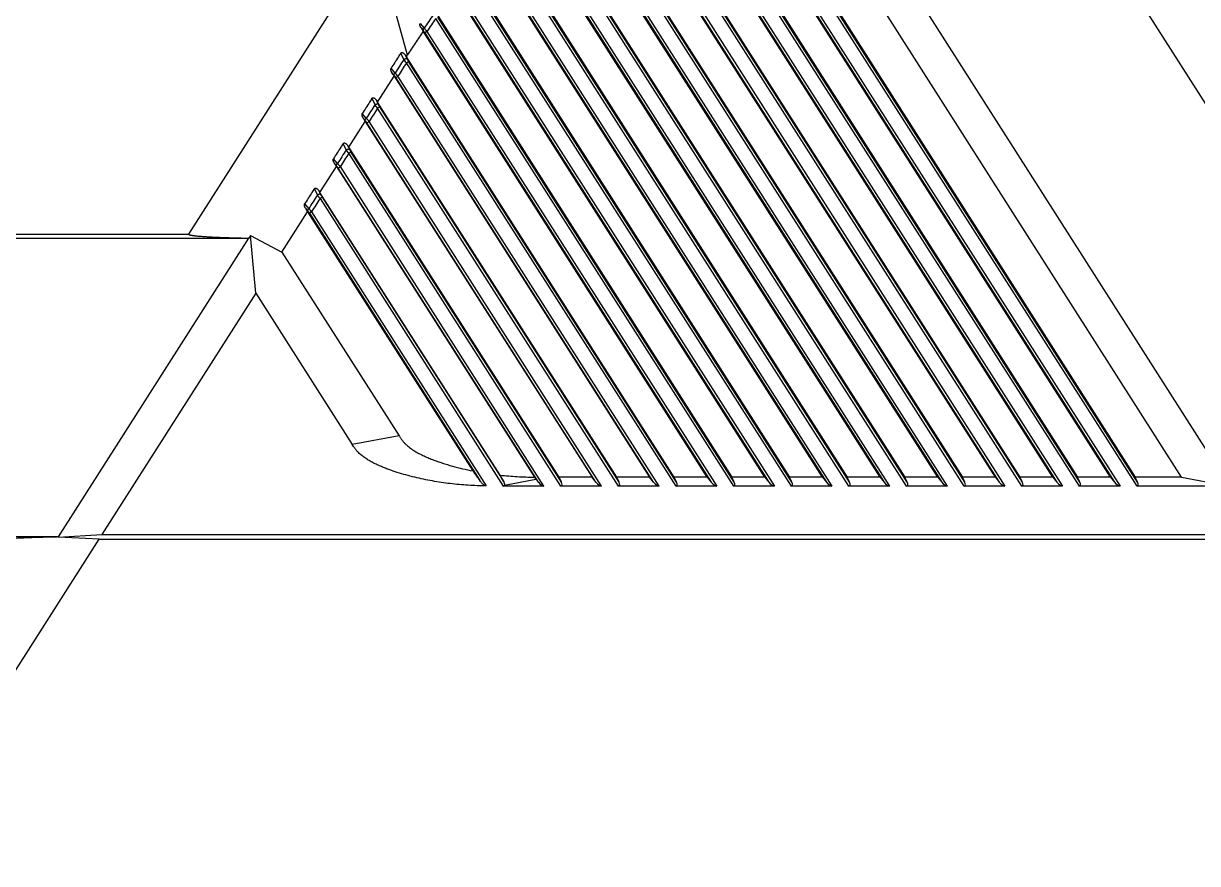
# Model space of a CAD drawing. Header units: millimetres. Extents: x 1409 to 26878, y 589 to 5187.
# Drawn here: x 2899.8 to 3032.7, y 1342.2 to 1437.3 of the extents above; entities that cross this region are included whole.
import ezdxf

# ---------------------------------------------------------------- set-up
doc = ezdxf.new("R2010")
doc.units = ezdxf.units.MM

msp = doc.modelspace()

# ---------------------------------------------------------------- linework, layer by layer
at = {"color": 7, "linetype": 'Continuous'}
for p, q in [((3106.2173, 1314.2795), (2976.3117, 1518.1906)), ((2972.3605, 1459.3565), (3019.1576, 1385.8998)), ((2966.7639, 1457.9051), (3012.6363, 1385.8998)), ((3016.3712, 1385.8998), (2969.8396, 1458.9398)), ((2970.1911, 1458.5266), (3016.8132, 1385.3445)), ((2970.4355, 1458.6823), (3017.4401, 1384.8998)), ((3019.3629, 1384.8998), (2972.1843, 1458.9553)), ((3019.4231, 1385.3445), (2972.4287, 1459.111)), ((3022.8925, 1385.8998), (2976.1935, 1459.2025)), ((2976.7267, 1458.504), (3023.3345, 1385.3445)), ((2976.9711, 1458.6597), (3023.9614, 1384.8998)), ((3025.8842, 1384.8998), (2979.3776, 1457.9005)), ((2979.6094, 1458.2145), (3025.6789, 1385.8998)), ((3025.9444, 1385.3445), (2979.622, 1458.0562)), ((2989.6201, 1458.1345), (3036.2757, 1384.8998)), ((3009.8499, 1385.8998), (2964.6388, 1456.8671)), ((2964.9222, 1456.5607), (3010.2919, 1385.3445)), ((2965.1666, 1456.7164), (3010.9188, 1384.8998)), ((3012.8416, 1384.8998), (2966.6344, 1457.4306)), ((3012.9019, 1385.3445), (2966.8788, 1457.5863)), ((3006.3203, 1384.8998), (2961.8723, 1454.6692)), ((2961.9648, 1455.2018), (3006.115, 1385.8998)), ((3006.3806, 1385.3445), (2962.1167, 1454.8249)), ((3003.3286, 1385.8998), (2960.0759, 1453.793)), ((2960.3252, 1453.5402), (3003.7706, 1385.3445)), ((2960.5696, 1453.6959), (3004.3975, 1384.8998)), ((2957.6608, 1451.7214), (2999.5937, 1385.8998)), ((2999.8593, 1385.3445), (2957.8418, 1451.2987)), ((2996.8074, 1385.8998), (2955.9332, 1450.0593)), ((2956.4066, 1449.9941), (2997.8762, 1384.8998)), ((2999.799, 1384.8998), (2957.5974, 1451.143)), ((2956.1622, 1449.8384), (2997.2493, 1385.3445)), ((2953.7027, 1447.6979), (2993.0724, 1385.8998)), ((2918.5469, 1413.4277), (2939.7201, 1446.663)), ((2943.2884, 1433.6757), (2939.7201, 1446.663)), ((2993.2777, 1384.8998), (2953.6627, 1447.0829)), ((2993.338, 1385.3445), (2953.9071, 1447.2386)), ((2990.2861, 1385.8998), (2952.0944, 1445.8488)), ((2952.3098, 1445.6491), (2990.728, 1385.3445)), ((2952.5542, 1445.8048), (2991.3549, 1384.8998)), ((3030.9331, 1385.8998), (2993.1884, 1445.1472)), ((2986.7564, 1384.8998), (2949.9832, 1442.6222)), ((2950.0041, 1443.2672), (2986.5511, 1385.8998)), ((2986.8167, 1385.3445), (2950.2276, 1442.7779)), ((2983.7648, 1385.8998), (2948.4884, 1441.2726)), ((2948.6941, 1441.0882), (2984.2067, 1385.3445)), ((2948.9385, 1441.2439), (2984.8336, 1384.8998)), ((2946.5093, 1438.5165), (2980.0299, 1385.8998)), ((2980.2954, 1385.3445), (2946.7488, 1438.0022)), ((2944.7412, 1437.2796), (2945.1951, 1436.7416)), ((2944.8331, 1436.7838), (2945.0684, 1436.4046)), ((2944.8331, 1436.7838), (2945.0652, 1436.5089)), ((2980.2351, 1384.8998), (2946.5044, 1437.8465)), ((2977.2435, 1385.8998), (2945.0684, 1436.4046)), ((2945.5112, 1436.3873), (2945.2668, 1436.2316)), ((2945.2668, 1436.2316), (2977.6855, 1385.3445)), ((2945.5112, 1436.3873), (2978.3124, 1384.8998)), ((2942.8897, 1433.2061), (2942.5448, 1433.9225)), ((2943.0628, 1433.6758), (2943.1771, 1433.5011)), ((2943.2499, 1433.2873), (2943.0628, 1433.6758)), ((2943.1771, 1433.5011), (2943.2884, 1433.6757)), ((2973.5025, 1385.8998), (2943.1771, 1433.5011)), ((2943.1833, 1432.8136), (2943.4277, 1432.9693)), ((2973.7077, 1384.8998), (2943.1833, 1432.8136)), ((2973.768, 1385.3445), (2943.4277, 1432.9693)), ((2939.9165, 1428.3829), (2941.7839, 1431.3142)), ((2941.903, 1431.6569), (2941.4452, 1432.201)), ((2941.5414, 1431.7053), (2941.7839, 1431.3142)), ((2941.775, 1431.4277), (2941.5414, 1431.7053)), ((2941.7839, 1431.3142), (2970.7161, 1385.8998)), ((2941.9783, 1431.1476), (2942.2227, 1431.3033)), ((2971.1581, 1385.3445), (2941.9783, 1431.1476)), ((2971.785, 1384.8998), (2942.2227, 1431.3033)), ((2939.629, 1428.0879), (2939.2842, 1428.8043)), ((2939.8021, 1428.5576), (2939.9165, 1428.3829)), ((2939.9893, 1428.1691), (2939.8021, 1428.5576)), ((2966.9812, 1385.8998), (2939.9165, 1428.3829)), ((2939.9227, 1427.6954), (2940.1671, 1427.8511)), ((2967.1865, 1384.8998), (2939.9227, 1427.6954)), ((2967.2467, 1385.3445), (2940.1671, 1427.8511)), ((2936.6558, 1423.2647), (2938.5233, 1426.196)), ((2938.6423, 1426.5387), (2938.1846, 1427.0828)), ((2938.2807, 1426.5871), (2938.5233, 1426.196)), ((2938.5144, 1426.3095), (2938.2807, 1426.5871)), ((2938.5233, 1426.196), (2964.1948, 1385.8998)), ((2938.7177, 1426.0294), (2938.9621, 1426.1851)), ((2964.6368, 1385.3445), (2938.7177, 1426.0294)), ((2965.2637, 1384.8998), (2938.9621, 1426.1851)), ((2936.3684, 1422.9697), (2936.0235, 1423.6861)), ((2936.5415, 1423.4394), (2936.6558, 1423.2647)), ((2936.7286, 1423.0509), (2936.5415, 1423.4394)), ((2960.4599, 1385.8998), (2936.6558, 1423.2647)), ((2936.662, 1422.5772), (2936.9064, 1422.7329)), ((2960.6652, 1384.8998), (2936.662, 1422.5772)), ((2960.7254, 1385.3445), (2936.9064, 1422.7329)), ((2933.3952, 1418.1465), (2935.2626, 1421.0778)), ((2935.3817, 1421.4205), (2934.9239, 1421.9646)), ((2935.0201, 1421.4689), (2935.2626, 1421.0778)), ((2935.2537, 1421.1913), (2935.0201, 1421.4689)), ((2935.2626, 1421.0778), (2957.6701, 1385.9052)), ((2935.457, 1420.9112), (2935.7014, 1421.0669)), ((2958.1155, 1385.3445), (2935.457, 1420.9112)), ((2958.7424, 1384.8998), (2935.7014, 1421.0669)), ((2932.7629, 1418.5679), (2933.1077, 1417.8515)), ((2933.2809, 1418.3212), (2933.3952, 1418.1465)), ((2933.2809, 1418.3212), (2933.468, 1417.9327)), ((2953.7925, 1386.1292), (2933.3952, 1418.1465)), ((2931.6633, 1416.8464), (2932.121, 1416.3024)), ((2933.6458, 1417.6147), (2933.4014, 1417.459)), ((2933.4014, 1417.459), (2954.1439, 1384.8998)), ((2933.6458, 1417.6147), (2954.195, 1385.3589)), ((2929.0971, 1411.3998), (2932.002, 1415.9597)), ((2931.7594, 1416.3508), (2932.002, 1415.9597)), ((2931.7594, 1416.3508), (2931.9931, 1416.0731)), ((2932.002, 1415.9597), (2950.7005, 1386.6089)), ((2932.4408, 1415.9487), (2932.1964, 1415.793)), ((2932.1964, 1415.793), (2951.4891, 1385.5095)), ((2932.4408, 1415.9487), (2952.2163, 1384.9073)), ((2808.0245, 1412.9694), (2925.3008, 1412.9694)), ((2815.3623, 1413.4277), (2918.5469, 1413.4277)), ((2925.3008, 1412.9694), (2903.7429, 1379.1302)), ((2925.325, 1412.9698), (2925.3011, 1412.9694)), ((2925.5164, 1413.2702), (2925.325, 1412.9698)), ((2925.5164, 1413.2702), (2929.0971, 1411.3998)), ((2926.1328, 1406.7469), (2925.5164, 1413.2702)), ((2929.0971, 1411.3998), (2942.3487, 1390.5989)), ((2926.1328, 1406.7469), (2908.7108, 1379.3998)), ((2926.1328, 1406.7469), (2937.0573, 1389.5989)), ((2942.3487, 1390.5989), (2937.0573, 1389.5989)), ((2958.7424, 1384.8998), (2954.1439, 1384.8998)), ((2954.2794, 1385.0113), (2957.8445, 1385.685)), ((2958.1155, 1385.3445), (2957.8445, 1385.685)), ((2964.1948, 1385.8998), (2960.4599, 1385.8998)), ((2960.7254, 1385.3445), (2960.4599, 1385.8998)), ((2965.2637, 1384.8998), (2960.6652, 1384.8998)), ((2964.6368, 1385.3445), (2964.1948, 1385.8998)), ((2970.7161, 1385.8998), (2966.9812, 1385.8998)), ((2967.2467, 1385.3445), (2966.9812, 1385.8998)), ((2971.785, 1384.8998), (2967.1865, 1384.8998)), ((2971.1581, 1385.3445), (2970.7161, 1385.8998)), ((2977.2435, 1385.8998), (2973.5025, 1385.8998)), ((2973.768, 1385.3445), (2973.5025, 1385.8998)), ((2978.3124, 1384.8998), (2973.7077, 1384.8998)), ((2977.2435, 1385.8998), (2977.6855, 1385.3445)), ((2983.7648, 1385.8998), (2980.0299, 1385.8998)), ((2980.2954, 1385.3445), (2980.0299, 1385.8998)), ((2984.8336, 1384.8998), (2980.2351, 1384.8998)), ((2983.7648, 1385.8998), (2984.2067, 1385.3445)), ((2990.2861, 1385.8998), (2986.5511, 1385.8998)), ((2986.8167, 1385.3445), (2986.5511, 1385.8998)), ((2991.3549, 1384.8998), (2986.7564, 1384.8998)), ((2990.2861, 1385.8998), (2990.728, 1385.3445)), ((2996.8074, 1385.8998), (2993.0724, 1385.8998)), ((2993.338, 1385.3445), (2993.0724, 1385.8998)), ((2997.8762, 1384.8998), (2993.2777, 1384.8998)), ((2996.8074, 1385.8998), (2997.2493, 1385.3445)), ((3003.3286, 1385.8998), (2999.5937, 1385.8998)), ((2999.8593, 1385.3445), (2999.5937, 1385.8998)), ((3004.3975, 1384.8998), (2999.799, 1384.8998)), ((3003.3286, 1385.8998), (3003.7706, 1385.3445)), ((3009.8499, 1385.8998), (3006.115, 1385.8998)), ((3006.3806, 1385.3445), (3006.115, 1385.8998)), ((3010.9188, 1384.8998), (3006.3203, 1384.8998)), ((3009.8499, 1385.8998), (3010.2919, 1385.3445)), ((3016.3712, 1385.8998), (3012.6363, 1385.8998)), ((3012.9019, 1385.3445), (3012.6363, 1385.8998)), ((3017.4401, 1384.8998), (3012.8416, 1384.8998)), ((3016.3712, 1385.8998), (3016.8132, 1385.3445)), ((3022.8925, 1385.8998), (3019.1576, 1385.8998)), ((3019.4231, 1385.3445), (3019.1576, 1385.8998)), ((3023.9614, 1384.8998), (3019.3629, 1384.8998)), ((3022.8925, 1385.8998), (3023.3345, 1385.3445)), ((3030.9331, 1385.8998), (3025.6789, 1385.8998)), ((3025.9444, 1385.3445), (3025.6789, 1385.8998)), ((3036.2757, 1384.8998), (3025.8842, 1384.8998)), ((3030.9331, 1385.8998), (3036.2757, 1384.8998)), ((2903.7429, 1379.1302), (2786.4665, 1379.1302)), ((2812.1306, 1227.7992), (2908.3923, 1378.8998)), ((2903.7665, 1379.1298), (2903.743, 1379.1301)), ((2903.7484, 1379.1013), (2908.7108, 1379.3998)), ((2903.7665, 1379.1298), (2903.7484, 1379.1013)), ((2908.3923, 1378.8998), (2903.7484, 1379.1013)), ((2908.3923, 1378.8998), (3035.3926, 1378.8998)), ((2908.7108, 1379.3998), (3039.7796, 1379.3998))]:
    msp.add_line(p, q, dxfattribs=at)
for centre, radius, start, end in [((3054.5614, 1363.275), 131.751, 145.320784, 146.108856), ((3055.0978, 1362.8686), 131.963, 145.376999, 146.143387), ((3146.5035, 1302.4306), 241.9935, 147.288512, 147.723373), ((3142.7593, 1304.8172), 237.0942, 147.326246, 147.758796), ((3143.2655, 1297.298), 242.0203, 147.288529, 147.723342), ((3139.5182, 1299.6865), 237.1174, 147.326256, 147.758763), ((3140.0024, 1292.1814), 242.0174, 147.288533, 147.723351), ((3136.2543, 1294.5704), 237.1136, 147.326259, 147.758773), ((3136.7158, 1287.0797), 241.9866, 147.288498, 147.723372), ((3132.9701, 1289.4672), 237.0856, 147.326231, 147.758796)]:
    msp.add_arc(centre, radius, start, end, dxfattribs=at)
for centre, start_param, end_param in [((2953.7616, 1385.4998), -3.45241652, -2.83296716), ((2958.3601, 1385.4998), 1.52177184, 2.83076878), ((2960.2829, 1385.4998), -3.45241652, -2.14341959), ((2964.8814, 1385.4998), 1.52177184, 2.83076878), ((2966.8042, 1385.4998), -3.45241652, -2.14341959), ((2971.4027, 1385.4998), 1.52177184, 2.83076878), ((2973.3255, 1385.4998), -3.45241652, -2.14341959), ((2977.9301, 1385.4998), 1.52177184, 2.83076878), ((2979.8529, 1385.4998), -3.45241652, -2.14341959), ((2984.4514, 1385.4998), 1.52177184, 2.83076878), ((2986.3742, 1385.4998), -3.45241652, -2.14341959), ((2990.9727, 1385.4998), 1.52177184, 2.83076878), ((2992.8955, 1385.4998), -3.45241652, -2.14341959), ((2997.494, 1385.4998), 1.52177184, 2.83076878), ((2999.4168, 1385.4998), -3.45241652, -2.14341959), ((3004.0153, 1385.4998), 1.52177184, 2.83076878), ((3005.9381, 1385.4998), -3.45241652, -2.14341959), ((3010.5366, 1385.4998), 1.52177184, 2.83076878), ((3012.4593, 1385.4998), -3.45241652, -2.14341959), ((3017.0579, 1385.4998), 1.52177184, 2.83076878), ((3018.9806, 1385.4998), -3.45241652, -2.14341959), ((3023.5791, 1385.4998), 1.52177184, 2.83076878), ((3025.5019, 1385.4998), -3.45241652, -2.14341959)]:
    msp.add_ellipse(centre, major_axis=(-0.4727, 0.5712), ratio=0.38819452, start_param=start_param, end_param=end_param, dxfattribs=at)
for points, knots in [([(2944.8331, 1436.7838), (2944.8215, 1436.8025), (2944.7994, 1436.8405), (2944.7699, 1436.8995), (2944.7445, 1436.9604), (2944.7242, 1437.0233), (2944.7103, 1437.0878), (2944.7059, 1437.1429), (2944.7086, 1437.1868), (2944.7143, 1437.2194), (2944.7246, 1437.2509), (2944.7351, 1437.2705), (2944.7412, 1437.2796)], [0, 0, 0, 0, 0.12494949, 0.24991043, 0.37487245, 0.49984257, 0.62481411, 0.74976855, 0.81231592, 0.87486385, 0.93744077, 1, 1, 1, 1]), ([(2945.1951, 1436.7416), (2945.1749, 1436.7225), (2945.1468, 1436.6924), (2945.1151, 1436.6498), (2945.0957, 1436.6189), (2945.0807, 1436.5888), (2945.0703, 1436.5603), (2945.0648, 1436.5338), (2945.0644, 1436.5168), (2945.0652, 1436.5089)], [0, 0, 0, 0, 0.30501754, 0.44803013, 0.58180114, 0.70464456, 0.81537019, 0.91363982, 1, 1, 1, 1]), ([(2945.1951, 1436.7416), (2945.2216, 1436.7149), (2945.275, 1436.6594), (2945.3817, 1436.5425), (2945.4599, 1436.4505), (2945.5112, 1436.3873)], [0, 0, 0, 0, 0.23768851, 0.4860093, 1, 1, 1, 1]), ([(2945.0684, 1436.4046), (2944.9175, 1436.1789), (2944.6171, 1435.7265), (2944.0213, 1434.8184), (2943.5802, 1434.1337), (2943.2884, 1433.6757)], [0, 0, 0, 0, 0.25000043, 0.50000086, 1, 1, 1, 1]), ([(2945.0652, 1436.5089), (2945.1011, 1436.4664), (2945.1711, 1436.3759), (2945.2353, 1436.2811), (2945.2668, 1436.2316)], [0, 0, 0, 0, 0.48660539, 1, 1, 1, 1]), ([(2942.5448, 1433.9225), (2942.5524, 1433.9342), (2942.5658, 1433.9508), (2942.5876, 1433.9684), (2942.6058, 1433.979), (2942.6255, 1433.9865), (2942.6529, 1433.9924), (2942.6883, 1433.9923), (2942.7293, 1433.9831), (2942.7684, 1433.9675), (2942.8052, 1433.9474), (2942.8515, 1433.9161), (2942.9049, 1433.8708), (2942.9628, 1433.8102), (2943.0155, 1433.745), (2943.0475, 1433.6992), (2943.0628, 1433.6758)], [0, 0, 0, 0, 0.06252054, 0.09384586, 0.12515653, 0.15647292, 0.187776, 0.25024205, 0.31273094, 0.37522348, 0.43771309, 0.50020204, 0.62511581, 0.75006206, 0.87502471, 1, 1, 1, 1]), ([(2942.5448, 1433.9225), (2942.4541, 1433.7817), (2942.0857, 1433.209), (2941.7198, 1432.6348), (2941.4452, 1432.201)], [0, 0, 0, 0, 0.24602798, 1, 1, 1, 1]), ([(2942.8897, 1433.2061), (2942.9058, 1433.2159), (2942.9389, 1433.2344), (2942.9903, 1433.258), (2943.0423, 1433.2773), (2943.0929, 1433.2913), (2943.1403, 1433.2998), (2943.183, 1433.3023), (2943.2196, 1433.299), (2943.2411, 1433.292), (2943.2499, 1433.2873)], [0, 0, 0, 0, 0.14878327, 0.29883926, 0.44555098, 0.58459337, 0.71203109, 0.82471007, 0.92070455, 1, 1, 1, 1]), ([(2943.1833, 1432.8136), (2943.1302, 1432.8783), (2943.0292, 1433.007), (2942.9342, 1433.14), (2942.8897, 1433.2061)], [0, 0, 0, 0, 0.51258673, 1, 1, 1, 1]), ([(2943.4277, 1432.9693), (2943.3943, 1433.0217), (2943.332, 1433.126), (2943.2757, 1433.2338), (2943.2499, 1433.2873)], [0, 0, 0, 0, 0.51105135, 1, 1, 1, 1]), ([(2941.5414, 1431.7053), (2941.5298, 1431.724), (2941.5077, 1431.7619), (2941.4781, 1431.8208), (2941.4526, 1431.8816), (2941.432, 1431.9443), (2941.4177, 1432.0087), (2941.4128, 1432.0636), (2941.4148, 1432.1076), (2941.4199, 1432.1402), (2941.4295, 1432.1719), (2941.4393, 1432.1917), (2941.4452, 1432.201)], [0, 0, 0, 0, 0.12494863, 0.24990889, 0.37487102, 0.49984145, 0.62481385, 0.74977172, 0.81231745, 0.87486558, 0.93744197, 1, 1, 1, 1]), ([(2941.775, 1431.4277), (2941.7743, 1431.4354), (2941.7747, 1431.4521), (2941.7802, 1431.4781), (2941.7904, 1431.5062), (2941.8052, 1431.5357), (2941.8243, 1431.5662), (2941.8555, 1431.6083), (2941.8831, 1431.638), (2941.903, 1431.6569)], [0, 0, 0, 0, 0.08619443, 0.18430644, 0.29488754, 0.41761738, 0.55133746, 0.69440053, 1, 1, 1, 1]), ([(2941.9783, 1431.1476), (2941.9465, 1431.1975), (2941.8972, 1431.2704), (2941.828, 1431.3628), (2941.7928, 1431.4066), (2941.775, 1431.4277)], [0, 0, 0, 0, 0.51298854, 0.76158893, 1, 1, 1, 1]), ([(2942.2227, 1431.3033), (2942.1708, 1431.3663), (2942.0917, 1431.4582), (2941.9838, 1431.5749), (2941.9298, 1431.6303), (2941.903, 1431.6569)], [0, 0, 0, 0, 0.51373772, 0.76212601, 1, 1, 1, 1]), ([(2939.2842, 1428.8043), (2939.1934, 1428.6635), (2938.8251, 1428.0908), (2938.4592, 1427.5166), (2938.1846, 1427.0828)], [0, 0, 0, 0, 0.24602839, 1, 1, 1, 1]), ([(2939.2842, 1428.8043), (2939.2918, 1428.8161), (2939.3051, 1428.8326), (2939.327, 1428.8502), (2939.3452, 1428.8608), (2939.3649, 1428.8683), (2939.3923, 1428.8742), (2939.4276, 1428.8741), (2939.4687, 1428.8649), (2939.5077, 1428.8493), (2939.5445, 1428.8292), (2939.5909, 1428.7979), (2939.6443, 1428.7527), (2939.7022, 1428.692), (2939.7548, 1428.6268), (2939.7869, 1428.581), (2939.8021, 1428.5576)], [0, 0, 0, 0, 0.06252041, 0.09384591, 0.12515678, 0.15647365, 0.1877769, 0.25024325, 0.31273217, 0.37522488, 0.43771471, 0.50020378, 0.62511731, 0.75006309, 0.87502516, 1, 1, 1, 1]), ([(2939.629, 1428.0879), (2939.6451, 1428.0977), (2939.6783, 1428.1162), (2939.7297, 1428.1398), (2939.7816, 1428.1591), (2939.8322, 1428.1731), (2939.8797, 1428.1816), (2939.9224, 1428.1842), (2939.9589, 1428.1808), (2939.9804, 1428.1738), (2939.9893, 1428.1691)], [0, 0, 0, 0, 0.14878328, 0.29883926, 0.44555098, 0.58459337, 0.71203109, 0.82471007, 0.92070455, 1, 1, 1, 1]), ([(2939.9227, 1427.6954), (2939.8695, 1427.7602), (2939.7686, 1427.8888), (2939.6736, 1428.0218), (2939.629, 1428.0879)], [0, 0, 0, 0, 0.51258672, 1, 1, 1, 1]), ([(2940.1671, 1427.8511), (2940.1337, 1427.9035), (2940.0714, 1428.0078), (2940.0151, 1428.1156), (2939.9893, 1428.1691)], [0, 0, 0, 0, 0.51105136, 1, 1, 1, 1]), ([(2938.2807, 1426.5871), (2938.2692, 1426.6058), (2938.2471, 1426.6438), (2938.2174, 1426.7026), (2938.1919, 1426.7634), (2938.1714, 1426.8261), (2938.1571, 1426.8905), (2938.1521, 1426.9454), (2938.1541, 1426.9894), (2938.1592, 1427.022), (2938.1688, 1427.0537), (2938.1787, 1427.0735), (2938.1846, 1427.0828)], [0, 0, 0, 0, 0.12493756, 0.24989513, 0.37484843, 0.49981268, 0.62478349, 0.74975346, 0.81230033, 0.87486021, 0.93744578, 1, 1, 1, 1]), ([(2938.5144, 1426.3095), (2938.5136, 1426.3172), (2938.514, 1426.3339), (2938.5195, 1426.3599), (2938.5298, 1426.388), (2938.5446, 1426.4176), (2938.5636, 1426.4481), (2938.5949, 1426.4901), (2938.6224, 1426.5198), (2938.6423, 1426.5387)], [0, 0, 0, 0, 0.08619443, 0.18430644, 0.29488754, 0.41761738, 0.55133747, 0.69440053, 1, 1, 1, 1]), ([(2938.7177, 1426.0294), (2938.6858, 1426.0793), (2938.6366, 1426.1522), (2938.5674, 1426.2446), (2938.5321, 1426.2884), (2938.5144, 1426.3095)], [0, 0, 0, 0, 0.51298856, 0.76158896, 1, 1, 1, 1]), ([(2938.9621, 1426.1851), (2938.9101, 1426.2481), (2938.8311, 1426.34), (2938.7231, 1426.4567), (2938.6691, 1426.5121), (2938.6423, 1426.5387)], [0, 0, 0, 0, 0.51373773, 0.76212602, 1, 1, 1, 1]), ([(2936.0235, 1423.6861), (2935.9328, 1423.5453), (2935.5644, 1422.9727), (2935.1985, 1422.3984), (2934.9239, 1421.9646)], [0, 0, 0, 0, 0.24602797, 1, 1, 1, 1]), ([(2936.0235, 1423.6861), (2936.0311, 1423.6979), (2936.0445, 1423.7144), (2936.0663, 1423.732), (2936.0845, 1423.7426), (2936.1042, 1423.7502), (2936.1317, 1423.756), (2936.167, 1423.7559), (2936.2081, 1423.7467), (2936.2471, 1423.7311), (2936.2839, 1423.711), (2936.3303, 1423.6797), (2936.3836, 1423.6344), (2936.4415, 1423.5738), (2936.4942, 1423.5086), (2936.5262, 1423.4628), (2936.5415, 1423.4394)], [0, 0, 0, 0, 0.06251471, 0.09384178, 0.12515547, 0.15648626, 0.18779623, 0.25028672, 0.3127861, 0.37528249, 0.43777114, 0.50025523, 0.62516071, 0.75009257, 0.87504072, 1, 1, 1, 1]), ([(2936.3684, 1422.9697), (2936.3845, 1422.9795), (2936.4177, 1422.998), (2936.4691, 1423.0217), (2936.521, 1423.0409), (2936.5716, 1423.055), (2936.619, 1423.0634), (2936.6617, 1423.066), (2936.6983, 1423.0626), (2936.7198, 1423.0557), (2936.7286, 1423.0509)], [0, 0, 0, 0, 0.14878327, 0.29883926, 0.44555098, 0.58459337, 0.7120311, 0.82471007, 0.92070456, 1, 1, 1, 1]), ([(2936.662, 1422.5772), (2936.6089, 1422.642), (2936.508, 1422.7706), (2936.4129, 1422.9036), (2936.3684, 1422.9697)], [0, 0, 0, 0, 0.51258672, 1, 1, 1, 1]), ([(2936.9064, 1422.7329), (2936.8731, 1422.7853), (2936.8107, 1422.8897), (2936.7544, 1422.9974), (2936.7286, 1423.0509)], [0, 0, 0, 0, 0.51105136, 1, 1, 1, 1]), ([(2935.0201, 1421.4689), (2935.0085, 1421.4876), (2934.9864, 1421.5256), (2934.9568, 1421.5844), (2934.9313, 1421.6452), (2934.9107, 1421.7079), (2934.8964, 1421.7723), (2934.8915, 1421.8272), (2934.8935, 1421.8712), (2934.8986, 1421.9038), (2934.9082, 1421.9355), (2934.9181, 1421.9553), (2934.9239, 1421.9646)], [0, 0, 0, 0, 0.12494863, 0.24990889, 0.37487102, 0.49984145, 0.62481385, 0.74977172, 0.81231745, 0.87486558, 0.93744197, 1, 1, 1, 1]), ([(2935.2537, 1421.1913), (2935.253, 1421.199), (2935.2534, 1421.2157), (2935.2589, 1421.2418), (2935.2692, 1421.2698), (2935.2839, 1421.2994), (2935.303, 1421.3299), (2935.3342, 1421.3719), (2935.3618, 1421.4016), (2935.3817, 1421.4205)], [0, 0, 0, 0, 0.08619443, 0.18430644, 0.29488754, 0.41761738, 0.55133746, 0.69440053, 1, 1, 1, 1]), ([(2935.457, 1420.9112), (2935.4252, 1420.9611), (2935.3759, 1421.034), (2935.3068, 1421.1265), (2935.2715, 1421.1702), (2935.2537, 1421.1913)], [0, 0, 0, 0, 0.51298856, 0.76158896, 1, 1, 1, 1]), ([(2935.7014, 1421.0669), (2935.6495, 1421.1299), (2935.5704, 1421.2218), (2935.4625, 1421.3385), (2935.4085, 1421.3939), (2935.3817, 1421.4205)], [0, 0, 0, 0, 0.51373773, 0.76212602, 1, 1, 1, 1]), ([(2932.7629, 1418.5679), (2932.6721, 1418.4271), (2932.3038, 1417.8545), (2931.9379, 1417.2802), (2931.6633, 1416.8464)], [0, 0, 0, 0, 0.24602824, 1, 1, 1, 1]), ([(2932.7629, 1418.5679), (2932.7705, 1418.5797), (2932.7838, 1418.5962), (2932.8057, 1418.6138), (2932.8239, 1418.6244), (2932.8436, 1418.632), (2932.871, 1418.6378), (2932.9063, 1418.6378), (2932.9474, 1418.6285), (2932.9864, 1418.6129), (2933.0232, 1418.5928), (2933.0696, 1418.5616), (2933.123, 1418.5163), (2933.1809, 1418.4556), (2933.2335, 1418.3904), (2933.2656, 1418.3446), (2933.2809, 1418.3212)], [0, 0, 0, 0, 0.06251668, 0.0938394, 0.12515415, 0.15647759, 0.18778308, 0.25024954, 0.3127342, 0.37522371, 0.43771329, 0.5002028, 0.62511686, 0.75006268, 0.87502501, 1, 1, 1, 1]), ([(2931.7594, 1416.3508), (2931.7479, 1416.3694), (2931.7258, 1416.4074), (2931.6962, 1416.4663), (2931.6706, 1416.527), (2931.6501, 1416.5897), (2931.6358, 1416.6541), (2931.6308, 1416.709), (2931.6328, 1416.753), (2931.638, 1416.7856), (2931.6475, 1416.8173), (2931.6574, 1416.8371), (2931.6633, 1416.8464)], [0, 0, 0, 0, 0.12494857, 0.24990871, 0.37487063, 0.49984101, 0.62481376, 0.74977208, 0.81231799, 0.87486485, 0.93744131, 1, 1, 1, 1]), ([(2933.468, 1417.9327), (2933.4591, 1417.9375), (2933.4376, 1417.9444), (2933.4011, 1417.9478), (2933.3584, 1417.9452), (2933.3109, 1417.9368), (2933.2603, 1417.9227), (2933.2084, 1417.9035), (2933.157, 1417.8798), (2933.1238, 1417.8613), (2933.1077, 1417.8515)], [0, 0, 0, 0, 0.07929545, 0.17528994, 0.28796891, 0.41540664, 0.55444902, 0.70116074, 0.85121673, 1, 1, 1, 1]), ([(2933.1077, 1417.8515), (2933.1523, 1417.7855), (2933.2473, 1417.6524), (2933.3482, 1417.5238), (2933.4014, 1417.459)], [0, 0, 0, 0, 0.48734381, 1, 1, 1, 1]), ([(2933.468, 1417.9327), (2933.4938, 1417.8792), (2933.5501, 1417.7715), (2933.6124, 1417.6671), (2933.6458, 1417.6147)], [0, 0, 0, 0, 0.48888584, 1, 1, 1, 1]), ([(2932.121, 1416.3024), (2932.1012, 1416.2834), (2932.0736, 1416.2537), (2932.0423, 1416.2117), (2932.0233, 1416.1812), (2932.0085, 1416.1516), (2931.9983, 1416.1236), (2931.9927, 1416.0975), (2931.9923, 1416.0808), (2931.9931, 1416.0731)], [0, 0, 0, 0, 0.3055994, 0.44866243, 0.58238249, 0.70511232, 0.81569343, 0.91380548, 1, 1, 1, 1]), ([(2931.9931, 1416.0731), (2932.0108, 1416.0521), (2932.0461, 1416.0083), (2932.1153, 1415.9158), (2932.1646, 1415.843), (2932.1964, 1415.793)], [0, 0, 0, 0, 0.2383761, 0.48694745, 1, 1, 1, 1]), ([(2932.121, 1416.3024), (2932.1479, 1416.2757), (2932.2018, 1416.2204), (2932.3098, 1416.1037), (2932.3888, 1416.0118), (2932.4408, 1415.9487)], [0, 0, 0, 0, 0.23783988, 0.48619781, 1, 1, 1, 1]), ([(2918.5469, 1413.4277), (2918.5457, 1413.4258), (2918.5436, 1413.4218), (2918.5423, 1413.4152), (2918.5431, 1413.4084), (2918.5458, 1413.4022), (2918.5497, 1413.3968), (2918.5558, 1413.3903), (2918.5646, 1413.3835), (2918.576, 1413.3766), (2918.5879, 1413.3705), (2918.6, 1413.3651), (2918.6165, 1413.3584), (2918.6374, 1413.3511), (2918.6628, 1413.3432), (2918.6885, 1413.3361), (2918.7143, 1413.3296), (2918.7402, 1413.3235), (2918.7748, 1413.3159), (2918.8183, 1413.3072), (2918.8707, 1413.2977), (2918.9232, 1413.2889), (2918.9758, 1413.2807), (2919.0461, 1413.2705), (2919.134, 1413.2587), (2919.2397, 1413.2459), (2919.3808, 1413.2302), (2919.5574, 1413.2126), (2919.7695, 1413.1938), (2919.9818, 1413.1769), (2920.1941, 1413.1614), (2920.4066, 1413.1471), (2920.6192, 1413.1338), (2920.8317, 1413.1214), (2921.1153, 1413.1059), (2921.4698, 1413.0882), (2921.8952, 1413.0693), (2922.3208, 1413.0523), (2922.7465, 1413.0369), (2923.1721, 1413.0229), (2923.5269, 1413.0124), (2923.8108, 1413.0045), (2924.0236, 1412.9989), (2924.2365, 1412.9935), (2924.4494, 1412.9885), (2924.6623, 1412.9838), (2924.8752, 1412.9788), (2925.0881, 1412.9738), (2925.2301, 1412.9707), (2925.3011, 1412.9694)], [0, 0, 0, 0, 0.00098068, 0.00196078, 0.00294082, 0.00391998, 0.00489961, 0.00587706, 0.00782941, 0.00978198, 0.0117346, 0.01368724, 0.01563992, 0.01954501, 0.02345032, 0.02735574, 0.03126124, 0.03516681, 0.03907242, 0.04688366, 0.05469507, 0.0625066, 0.07031822, 0.07812992, 0.09375339, 0.1093771, 0.12500098, 0.15624894, 0.18749736, 0.2187461, 0.2499951, 0.28124429, 0.31249365, 0.34374315, 0.37499278, 0.43749229, 0.49999218, 0.5624924, 0.62499289, 0.68749362, 0.74999455, 0.7812451, 0.81249572, 0.84374636, 0.87499702, 0.90624774, 0.93749851, 0.96874927, 1, 1, 1, 1]), ([(2942.3487, 1390.5989), (2942.3753, 1390.5572), (2942.4285, 1390.4738), (2942.5096, 1390.3497), (2942.5935, 1390.2273), (2942.681, 1390.1074), (2942.7724, 1389.9905), (2942.8679, 1389.8769), (2942.9677, 1389.767), (2943.0713, 1389.6608), (2943.1786, 1389.5582), (2943.3261, 1389.4263), (2943.5947, 1389.2077), (2944.0024, 1388.9265), (2944.5157, 1388.6282), (2945.0453, 1388.3603), (2945.4964, 1388.1575), (2945.8616, 1388.0054), (2946.2293, 1387.8595), (2946.6931, 1387.6881), (2947.2551, 1387.4974), (2947.8214, 1387.3205), (2948.5815, 1387.101), (2949.5397, 1386.8554), (2950.3127, 1386.6867), (2950.7005, 1386.6089)], [0, 0, 0, 0, 0.01562519, 0.03125021, 0.04687536, 0.06250478, 0.0781349, 0.093764, 0.109394, 0.12502562, 0.14065699, 0.15628638, 0.18754296, 0.25003533, 0.31253167, 0.37502932, 0.43752742, 0.46877817, 0.50002814, 0.56252652, 0.62502438, 0.68752252, 0.75002033, 0.87500987, 1, 1, 1, 1]), ([(2952.2163, 1384.9073), (2951.5353, 1384.9173), (2950.5137, 1384.9528), (2949.1555, 1385.0581), (2948.1394, 1385.1661), (2947.1269, 1385.3032), (2946.1186, 1385.4691), (2945.1156, 1385.6639), (2944.1188, 1385.8883), (2943.1294, 1386.1437), (2942.1494, 1386.4331), (2941.3429, 1386.7067), (2940.7063, 1386.949), (2940.2342, 1387.1441), (2939.8462, 1387.3196), (2939.5401, 1387.4689), (2939.313, 1387.5859), (2939.0888, 1387.7084), (2938.868, 1387.8369), (2938.6513, 1387.9722), (2938.4393, 1388.1148), (2938.2332, 1388.2659), (2938.0342, 1388.4262), (2937.8438, 1388.5967), (2937.6936, 1388.7478), (2937.5793, 1388.8741), (2937.4967, 1388.9716), (2937.4172, 1389.0716), (2937.3406, 1389.1738), (2937.2669, 1389.2782), (2937.1719, 1389.4195), (2937.1031, 1389.5271), (2937.0573, 1389.5989)], [0, 0, 0, 0, 0.124992, 0.18749257, 0.24999273, 0.31249171, 0.37498998, 0.4374876, 0.49998463, 0.56248118, 0.6249771, 0.68747198, 0.71872161, 0.74997113, 0.78122068, 0.79684656, 0.81247243, 0.82809833, 0.84372499, 0.85935123, 0.8749786, 0.89060534, 0.90623312, 0.9218603, 0.9374884, 0.94530304, 0.95311802, 0.96093347, 0.96874837, 0.97656123, 0.98437375, 1, 1, 1, 1]), ([(2950.7005, 1386.6089), (2950.8307, 1386.4237), (2951.0915, 1386.0557), (2951.3559, 1385.6903), (2951.4891, 1385.5095)], [0, 0, 0, 0, 0.50195886, 1, 1, 1, 1]), ([(2954.195, 1385.3589), (2954.1312, 1385.4874), (2953.9991, 1385.7452), (2953.8623, 1386.0006), (2953.7925, 1386.1292)], [0, 0, 0, 0, 0.49506158, 1, 1, 1, 1]), ([(2953.7925, 1386.1292), (2954.1143, 1386.0936), (2954.759, 1386.0313), (2955.7282, 1385.964), (2956.6988, 1385.9221), (2957.3463, 1385.909), (2957.6701, 1385.9052)], [0, 0, 0, 0, 0.25000032, 0.50000038, 0.75000014, 1, 1, 1, 1]), ([(2952.2163, 1384.9073), (2952.206, 1384.9075), (2952.1853, 1384.9094), (2952.1449, 1384.9179), (2952.0965, 1384.9351), (2952.0417, 1384.9622), (2951.9724, 1385.0039), (2951.8916, 1385.0642), (2951.8016, 1385.1443), (2951.7173, 1385.2301), (2951.6109, 1385.3501), (2951.5367, 1385.4449), (2951.4891, 1385.5095)], [0, 0, 0, 0, 0.03210703, 0.06412692, 0.12769968, 0.19081584, 0.25358038, 0.37839049, 0.50275476, 0.62697226, 0.75120862, 1, 1, 1, 1]), ([(2954.195, 1385.3589), (2954.2087, 1385.3313), (2954.2342, 1385.2756), (2954.26, 1385.2037), (2954.2748, 1385.1451), (2954.2822, 1385.1007), (2954.2848, 1385.0558), (2954.2822, 1385.0259), (2954.2794, 1385.0113)], [0, 0, 0, 0, 0.25430294, 0.50544611, 0.62987918, 0.75361049, 0.87682687, 1, 1, 1, 1]), ([(2957.6701, 1385.9052), (2957.6846, 1385.8867), (2957.7425, 1385.8132), (2957.8008, 1385.7399), (2957.8445, 1385.685)], [0, 0, 0, 0, 0.25089467, 1, 1, 1, 1]), ([(2903.743, 1379.1301), (2903.6662, 1379.1287), (2903.5127, 1379.1255), (2903.2824, 1379.1203), (2903.0522, 1379.1151), (2902.8219, 1379.1101), (2902.5916, 1379.1048), (2902.3614, 1379.0991), (2902.1311, 1379.0931), (2901.8241, 1379.0847), (2901.4404, 1379.0735), (2900.98, 1379.0587), (2900.5196, 1379.0423), (2900.0593, 1379.0242), (2899.599, 1379.0041), (2899.2156, 1378.9854), (2898.9089, 1378.969), (2898.679, 1378.9559), (2898.449, 1378.9419), (2898.2192, 1378.9269), (2897.9894, 1378.9106), (2897.7598, 1378.8928), (2897.5685, 1378.8764), (2897.4156, 1378.8622), (2897.301, 1378.8508), (2897.1865, 1378.8386), (2897.072, 1378.8253), (2896.9578, 1378.8109), (2896.8627, 1378.7975), (2896.7869, 1378.7856), (2896.7301, 1378.776), (2896.6734, 1378.7656), (2896.617, 1378.7541), (2896.5702, 1378.7432), (2896.5331, 1378.7333), (2896.5055, 1378.7251), (2896.4782, 1378.7159), (2896.4559, 1378.707), (2896.4386, 1378.6986), (2896.4261, 1378.6915), (2896.4144, 1378.6831), (2896.4076, 1378.676), (2896.4051, 1378.6719)], [0, 0, 0, 0, 0.03124844, 0.06249705, 0.09374568, 0.12499424, 0.1562428, 0.18749145, 0.21874017, 0.24998892, 0.31248654, 0.37498438, 0.43748246, 0.49998081, 0.56247946, 0.62497846, 0.65622816, 0.68747799, 0.71872796, 0.7499781, 0.78122842, 0.81247898, 0.8437298, 0.85935539, 0.87498109, 0.89060692, 0.9062329, 0.92185906, 0.93748543, 0.94529882, 0.9531123, 0.96092591, 0.96873967, 0.97655353, 0.98046074, 0.98436805, 0.98827544, 0.99218278, 0.99413708, 0.99609142, 0.99804575, 1, 1, 1, 1])]:
    msp.add_open_spline(points, degree=3, knots=knots, dxfattribs=at)

doc.saveas('drawing.dxf')
